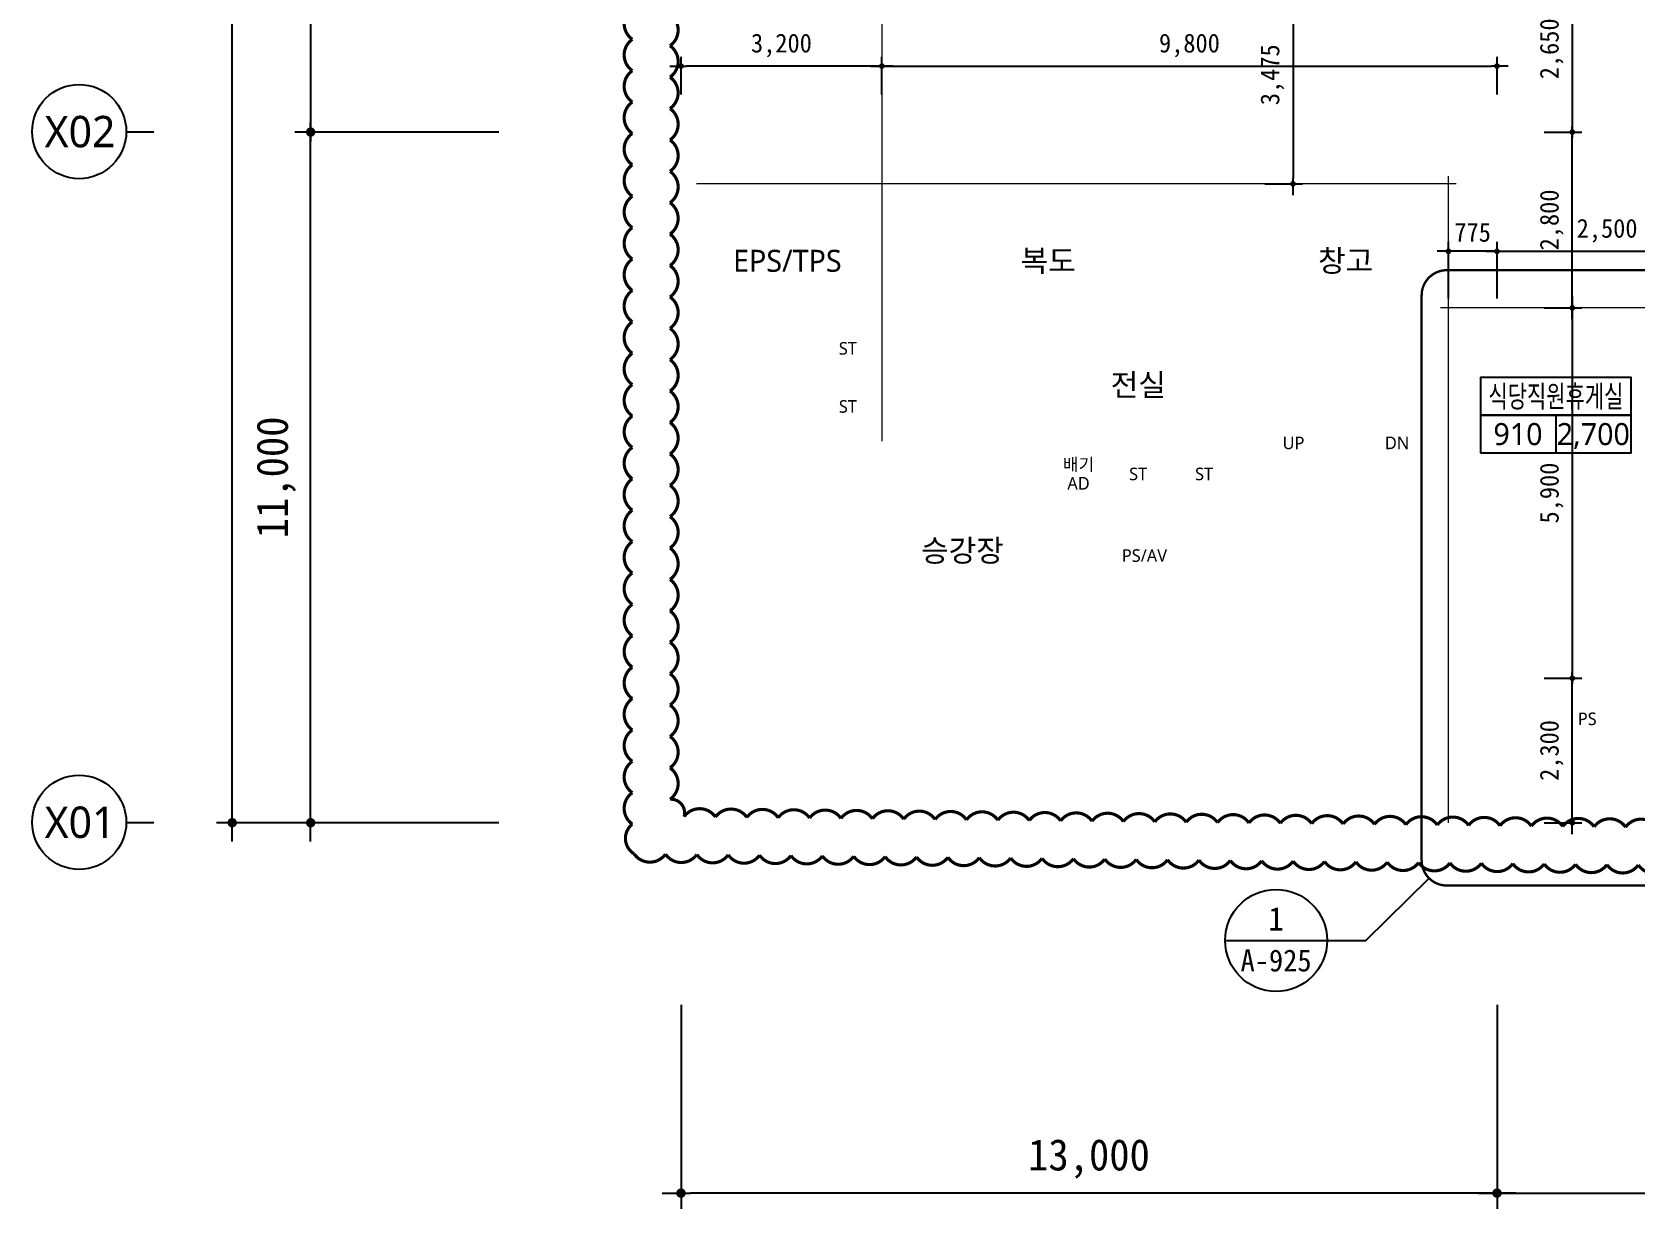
# Model space of a CAD drawing. Header units: inches. Extents: x 3675 to 732988, y -33059 to 70575.
# Drawn here: x 637675 to 663242, y 9138 to 27879 of the extents above; entities that cross this region are included whole.
import ezdxf
from ezdxf.enums import TextEntityAlignment as Align

# ---------------------------------------------------------------- set-up
doc = ezdxf.new("R2010")
doc.units = ezdxf.units.IN
doc.header["$MEASUREMENT"] = 0
doc.linetypes.add('CEN', pattern=[62, 60, -1, 0, -1])
doc.linetypes.add('DASHDOTX2', pattern=[2, 1, -0.5, 0, -0.5])
doc.layers.get('0').update_dxf_attribs({"linetype": 'CONTINUOUS'})
for name, color, linetype, lineweight in [('A-AXIS-BUBL', 7, 'CONTINUOUS', 25), ('A-AXIS-LINE', 1, 'CEN', 15), ('A-DIMS', 7, 'CONTINUOUS', 25), ('A-MKXS-MAK2', 3, 'DASHDOTX2', 25), ('A-MKXS-TEXT2', 7, 'CONTINUOUS', 25), ('A-MKXX-NAME', 3, 'CONTINUOUS', 25), ('A-MKXX-SYMB', 7, 'CONTINUOUS', 25), ('A-XXXX-TXT2', 3, 'CONTINUOUS', 25), ('REV-202205', 20, 'CONTINUOUS', 25)]:
    doc.layers.add(name, color=color, linetype=linetype, lineweight=lineweight)
doc.styles.add('HY울릉도L', font='H2GTRE.TTF')
doc.styles.add('돋움체', font='')
doc.styles.add('맑은고딕', font='malgun.ttf')
doc.styles.get('돋움체').set_extended_font_data('DotumChe')
doc.dimstyles.new('CDIM', dxfattribs={"dimtxt": 2, "dimasz": 0.6, "dimexe": 1, "dimexo": 1, "dimgap": 1, "dimtad": 1, "dimdec": 0, "dimrnd": 0.5, "dimzin": 0, "dimdsep": 32, "dimlunit": 6, "dimtxsty": 'HY울릉도L', "dimblk1": '_CIDOT', "dimblk2": '_CIDOT', "dimsah": 1, "dimcen": 4.5, "dimclrd": 2, "dimclre": 2, "dimclrt": 7, "dimadec": 0, "dimazin": 0, "dimtfac": 1, "dimtdec": 0, "dimtix": 1, "dimtmove": 2, "dimatfit": 1, "dimldrblk": '_CIDOT', "dimfxl": 1, "dimtolj": 1, "dimtzin": 0, "dimlwd": -1, "dimarcsym": 0})

# ---------------------------------------------------------------- blocks, each defined once
blk = doc.blocks.new('_CIDOT')
at = {"color": 0, "linetype": 'ByBlock'}
blk.add_line((2, 0), (-1, 0), dxfattribs=at)
at = {"color": 0, "linetype": 'ByBlock', "const_width": 0.5}
blk.add_lwpolyline([(-0.25, 0, 1), (0.25, 0, 1)], format="xyb", close=True, dxfattribs=at)
blk = doc.blocks.new('*D187')
at = {"layer": 'A-DIMS', "lineweight": -2, "transparency": 16777216}
for p, q in [((645113, 37288), (641863, 37288)), ((645113, 26288), (641863, 26288))]:
    blk.add_line(p, q, dxfattribs=at)
at = {"layer": 'A-DIMS', "transparency": 16777216}
blk.add_line((642113, 37138), (642113, 26438), dxfattribs=at)
at = {"layer": 'A-DIMS', "transparency": 16777216, "xscale": 150, "yscale": 150, "zscale": 150}
for p, rotation in [((642113, 37288), 90), ((642113, 26288), 270)]:
    blk.add_blockref('_CIDOT', p, dxfattribs=dict(at, rotation=rotation))
at = {"layer": 'A-DIMS', "color": 3, "transparency": 16777216, "insert": (641565, 31788), "char_height": 500, "attachment_point": 5, "rotation": 90, "style": '돋움체'}
blk.add_mtext('\\A1;11,000', dxfattribs=at)
blk = doc.blocks.new('*D189')
at = {"layer": 'A-DIMS', "lineweight": -2, "transparency": 16777216}
for p, q in [((645113, 26288), (641863, 26288)), ((645113, 15288), (641863, 15288))]:
    blk.add_line(p, q, dxfattribs=at)
at = {"layer": 'A-DIMS', "transparency": 16777216}
blk.add_line((642113, 15438), (642113, 26138), dxfattribs=at)
at = {"layer": 'A-DIMS', "transparency": 16777216, "xscale": 150, "yscale": 150, "zscale": 150}
for p, rotation in [((642113, 26288), 90), ((642113, 15288), 270)]:
    blk.add_blockref('_CIDOT', p, dxfattribs=dict(at, rotation=rotation))
at = {"layer": 'A-DIMS', "color": 3, "transparency": 16777216, "insert": (641565, 20788), "char_height": 500, "attachment_point": 5, "rotation": 90, "style": '돋움체'}
blk.add_mtext('\\A1;11,000', dxfattribs=at)
blk = doc.blocks.new('*D190')
at = {"layer": 'A-DIMS', "lineweight": -2, "transparency": 16777216}
for p, q in [((645113, 59288), (640613, 59288)), ((645113, 15288), (640613, 15288))]:
    blk.add_line(p, q, dxfattribs=at)
at = {"layer": 'A-DIMS', "transparency": 16777216}
blk.add_line((640863, 15438), (640863, 59138), dxfattribs=at)
at = {"layer": 'A-DIMS', "transparency": 16777216, "xscale": 150, "yscale": 150, "zscale": 150}
for p, rotation in [((640863, 59288), 90), ((640863, 15288), 270)]:
    blk.add_blockref('_CIDOT', p, dxfattribs=dict(at, rotation=rotation))
at = {"layer": 'A-DIMS', "color": 3, "transparency": 16777216, "insert": (640315, 37288), "char_height": 500, "attachment_point": 5, "rotation": 90, "style": '돋움체'}
blk.add_mtext('\\A1;44,000', dxfattribs=at)
blk = doc.blocks.new('*D285')
at = {"layer": 'A-DIMS', "lineweight": -2, "transparency": 16777216}
for p, q in [((661763, 28938), (662363, 28938)), ((661763, 26288), (662363, 26288))]:
    blk.add_line(p, q, dxfattribs=at)
at = {"layer": 'A-DIMS', "transparency": 16777216}
blk.add_line((662213, 28848), (662213, 26378), dxfattribs=at)
at = {"layer": 'A-DIMS', "transparency": 16777216, "xscale": 90, "yscale": 90, "zscale": 90}
for p, rotation in [((662213, 28938), 90), ((662213, 26288), 270)]:
    blk.add_blockref('_CIDOT', p, dxfattribs=dict(at, rotation=rotation))
at = {"layer": 'A-DIMS', "color": 3, "transparency": 16777216, "insert": (661884, 27613), "char_height": 300, "attachment_point": 5, "rotation": 90, "style": '돋움체'}
blk.add_mtext('\\A1;2,650', dxfattribs=at)
blk = doc.blocks.new('*D286')
at = {"layer": 'A-DIMS', "lineweight": -2, "transparency": 16777216}
for p, q in [((661763, 26288), (662363, 26288)), ((661763, 23488), (662363, 23488))]:
    blk.add_line(p, q, dxfattribs=at)
at = {"layer": 'A-DIMS', "transparency": 16777216}
blk.add_line((662213, 23578), (662213, 26198), dxfattribs=at)
at = {"layer": 'A-DIMS', "transparency": 16777216, "xscale": 90, "yscale": 90, "zscale": 90}
for p, rotation in [((662213, 26288), 90), ((662213, 23488), 270)]:
    blk.add_blockref('_CIDOT', p, dxfattribs=dict(at, rotation=rotation))
at = {"layer": 'A-DIMS', "color": 3, "transparency": 16777216, "insert": (661884, 24888), "char_height": 300, "attachment_point": 5, "rotation": 90, "style": '돋움체'}
blk.add_mtext('\\A1;2,800', dxfattribs=at)
blk = doc.blocks.new('*D289')
at = {"layer": 'A-DIMS', "lineweight": -2, "transparency": 16777216}
for p, q in [((651213, 26888), (651213, 27488)), ((661013, 26888), (661013, 27488))]:
    blk.add_line(p, q, dxfattribs=at)
at = {"layer": 'A-DIMS', "transparency": 16777216}
blk.add_line((651303, 27338), (660923, 27338), dxfattribs=at)
at = {"layer": 'A-DIMS', "transparency": 16777216, "xscale": 90, "yscale": 90, "zscale": 90, "rotation": 180}
blk.add_blockref('_CIDOT', (651213, 27338), dxfattribs=at)
at = {"layer": 'A-DIMS', "transparency": 16777216, "xscale": 90, "yscale": 90, "zscale": 90}
blk.add_blockref('_CIDOT', (661013, 27338), dxfattribs=at)
at = {"layer": 'A-DIMS', "color": 3, "transparency": 16777216, "insert": (656113, 27666), "char_height": 300, "attachment_point": 5, "style": '돋움체'}
blk.add_mtext('\\A1;9,800', dxfattribs=at)
blk = doc.blocks.new('*D290')
at = {"layer": 'A-DIMS', "lineweight": -2, "transparency": 16777216}
for p, q in [((648013, 26888), (648013, 27488)), ((651213, 26888), (651213, 27488))]:
    blk.add_line(p, q, dxfattribs=at)
at = {"layer": 'A-DIMS', "transparency": 16777216}
blk.add_line((651123, 27338), (648103, 27338), dxfattribs=at)
at = {"layer": 'A-DIMS', "transparency": 16777216, "xscale": 90, "yscale": 90, "zscale": 90, "rotation": 180}
blk.add_blockref('_CIDOT', (648013, 27338), dxfattribs=at)
at = {"layer": 'A-DIMS', "transparency": 16777216, "xscale": 90, "yscale": 90, "zscale": 90}
blk.add_blockref('_CIDOT', (651213, 27338), dxfattribs=at)
at = {"layer": 'A-DIMS', "color": 3, "transparency": 16777216, "insert": (649613, 27666), "char_height": 300, "attachment_point": 5, "style": '돋움체'}
blk.add_mtext('\\A1;3,200', dxfattribs=at)
blk = doc.blocks.new('*D292')
at = {"layer": 'A-DIMS', "lineweight": -2, "transparency": 16777216}
for p, q in [((661763, 23488), (662363, 23488)), ((661763, 17588), (662363, 17588))]:
    blk.add_line(p, q, dxfattribs=at)
at = {"layer": 'A-DIMS', "transparency": 16777216}
blk.add_line((662213, 23398), (662213, 17678), dxfattribs=at)
at = {"layer": 'A-DIMS', "transparency": 16777216, "xscale": 90, "yscale": 90, "zscale": 90}
for p, rotation in [((662213, 23488), 90), ((662213, 17588), 270)]:
    blk.add_blockref('_CIDOT', p, dxfattribs=dict(at, rotation=rotation))
at = {"layer": 'A-DIMS', "color": 3, "transparency": 16777216, "insert": (661884, 20538), "char_height": 300, "attachment_point": 5, "rotation": 90, "style": '돋움체'}
blk.add_mtext('\\A1;5,900', dxfattribs=at)
blk = doc.blocks.new('*D293')
at = {"layer": 'A-DIMS', "lineweight": -2, "transparency": 16777216}
for p, q in [((661763, 17588), (662363, 17588)), ((661763, 15288), (662363, 15288))]:
    blk.add_line(p, q, dxfattribs=at)
at = {"layer": 'A-DIMS', "transparency": 16777216}
blk.add_line((662213, 15378), (662213, 17498), dxfattribs=at)
at = {"layer": 'A-DIMS', "transparency": 16777216, "xscale": 90, "yscale": 90, "zscale": 90}
for p, rotation in [((662213, 17588), 90), ((662213, 15288), 270)]:
    blk.add_blockref('_CIDOT', p, dxfattribs=dict(at, rotation=rotation))
at = {"layer": 'A-DIMS', "color": 3, "transparency": 16777216, "insert": (661884, 16438), "char_height": 300, "attachment_point": 5, "rotation": 90, "style": '돋움체'}
blk.add_mtext('\\A1;2,300', dxfattribs=at)
blk = doc.blocks.new('*D297')
at = {"layer": 'A-DIMS', "lineweight": -2, "transparency": 16777216}
for p, q in [((657313, 28938), (657913, 28938)), ((657313, 25463), (657913, 25463))]:
    blk.add_line(p, q, dxfattribs=at)
at = {"layer": 'A-DIMS', "transparency": 16777216}
blk.add_line((657763, 28848), (657763, 25553), dxfattribs=at)
at = {"layer": 'A-DIMS', "transparency": 16777216, "xscale": 90, "yscale": 90, "zscale": 90}
for p, rotation in [((657763, 28938), 90), ((657763, 25463), 270)]:
    blk.add_blockref('_CIDOT', p, dxfattribs=dict(at, rotation=rotation))
at = {"layer": 'A-DIMS', "color": 3, "transparency": 16777216, "insert": (657434, 27200), "char_height": 300, "attachment_point": 5, "rotation": 90, "style": '돋움체'}
blk.add_mtext('\\A1;3,475', dxfattribs=at)
blk = doc.blocks.new('*D306')
at = {"layer": 'A-DIMS', "lineweight": -2, "transparency": 16777216}
for p, q in [((648013, 12388), (648013, 9138)), ((661013, 12388), (661013, 9138))]:
    blk.add_line(p, q, dxfattribs=at)
at = {"layer": 'A-DIMS', "transparency": 16777216}
blk.add_line((660863, 9388), (648163, 9388), dxfattribs=at)
at = {"layer": 'A-DIMS', "transparency": 16777216, "xscale": 150, "yscale": 150, "zscale": 150, "rotation": 180}
blk.add_blockref('_CIDOT', (648013, 9388), dxfattribs=at)
at = {"layer": 'A-DIMS', "transparency": 16777216, "xscale": 150, "yscale": 150, "zscale": 150}
blk.add_blockref('_CIDOT', (661013, 9388), dxfattribs=at)
at = {"layer": 'A-DIMS', "color": 3, "transparency": 16777216, "insert": (654513, 9935), "char_height": 500, "attachment_point": 5, "style": '돋움체'}
blk.add_mtext('\\A1;13,000', dxfattribs=at)
blk = doc.blocks.new('*D307')
at = {"layer": 'A-DIMS', "lineweight": -2, "transparency": 16777216}
for p, q in [((661013, 12388), (661013, 9138)), ((672013, 12388), (672013, 9138))]:
    blk.add_line(p, q, dxfattribs=at)
at = {"layer": 'A-DIMS', "transparency": 16777216}
blk.add_line((661163, 9388), (671863, 9388), dxfattribs=at)
at = {"layer": 'A-DIMS', "transparency": 16777216, "xscale": 150, "yscale": 150, "zscale": 150, "rotation": 180}
blk.add_blockref('_CIDOT', (661013, 9388), dxfattribs=at)
at = {"layer": 'A-DIMS', "transparency": 16777216, "xscale": 150, "yscale": 150, "zscale": 150}
blk.add_blockref('_CIDOT', (672013, 9388), dxfattribs=at)
at = {"layer": 'A-DIMS', "color": 3, "transparency": 16777216, "insert": (666513, 9935), "char_height": 500, "attachment_point": 5, "style": '돋움체'}
blk.add_mtext('\\A1;11,000', dxfattribs=at)
blk = doc.blocks.new('*D533')
at = {"layer": 'A-DIMS', "lineweight": -2, "transparency": 16777216}
for p, q in [((661013, 23638), (661013, 24538)), ((663513, 23638), (663513, 24538))]:
    blk.add_line(p, q, dxfattribs=at)
at = {"layer": 'A-DIMS', "transparency": 16777216}
blk.add_line((661103, 24388), (663423, 24388), dxfattribs=at)
at = {"layer": 'A-DIMS', "transparency": 16777216, "xscale": 90, "yscale": 90, "zscale": 90, "rotation": 180}
blk.add_blockref('_CIDOT', (661013, 24388), dxfattribs=at)
at = {"layer": 'A-DIMS', "transparency": 16777216, "xscale": 90, "yscale": 90, "zscale": 90}
blk.add_blockref('_CIDOT', (663513, 24388), dxfattribs=at)
at = {"layer": 'A-DIMS', "color": 3, "transparency": 16777216, "insert": (662767, 24716), "char_height": 300, "attachment_point": 5, "style": '돋움체'}
blk.add_mtext('\\A1;2,500', dxfattribs=at)
blk = doc.blocks.new('*D534')
at = {"layer": 'A-DIMS', "transparency": 16777216}
for p, q in [((660148, 24388), (660058, 24388)), ((661013, 24388), (660238, 24388)), ((661103, 24388), (661193, 24388))]:
    blk.add_line(p, q, dxfattribs=at)
at = {"layer": 'A-DIMS', "lineweight": -2, "transparency": 16777216}
for p, q in [((660238, 23638), (660238, 24538)), ((661013, 23638), (661013, 24538))]:
    blk.add_line(p, q, dxfattribs=at)
at = {"layer": 'A-DIMS', "transparency": 16777216, "xscale": 90, "yscale": 90, "zscale": 90}
blk.add_blockref('_CIDOT', (660238, 24388), dxfattribs=at)
at = {"layer": 'A-DIMS', "transparency": 16777216, "xscale": 90, "yscale": 90, "zscale": 90, "rotation": 180}
blk.add_blockref('_CIDOT', (661013, 24388), dxfattribs=at)
at = {"layer": 'A-DIMS', "color": 3, "transparency": 16777216, "insert": (660625, 24688), "char_height": 300, "attachment_point": 5, "style": '돋움체'}
blk.add_mtext('\\A1;775', dxfattribs=at)

msp = doc.modelspace()

# ---------------------------------------------------------------- linework, layer by layer
at = {"layer": 'A-AXIS-BUBL', "ltscale": 0.2}
for p, q in [((639612.5, 26287.5), (639175, 26287.5)), ((639612.5, 15287.5), (639175, 15287.5))]:
    msp.add_line(p, q, dxfattribs=at)
for centre in [(638425, 26294.9), (638425, 15294.9)]:
    msp.add_circle(centre, 750, dxfattribs=at)
at = {"layer": 'A-AXIS-LINE'}
for p, q in [((651212.5, 30587.5), (651212.5, 21362.5)), ((660237.5, 25587.5), (660237.5, 15287.5)), ((660362.5, 25462.5), (648262.5, 25462.5)), ((671662.5, 23487.5), (660112.5, 23487.5))]:
    msp.add_line(p, q, dxfattribs=at)
at = {"layer": 'A-MKXS-MAK2', "linetype": 'Continuous'}
for p, q in [((658922.7, 13413.1), (659930.7, 14403.6)), ((656680.8, 13413.1), (658922.7, 13413.1))]:
    msp.add_line(p, q, dxfattribs=at)
at = {"layer": 'A-MKXS-MAK2', "ltscale": 250, "const_width": 37.5}
msp.add_lwpolyline([(660212.5, 14287.5), (672112.5, 14287.5, 0.4142136), (672512.5, 14687.5), (672512.5, 23687.5, 0.4142136), (672112.5, 24087.5), (660212.5, 24087.5, 0.4142136), (659812.5, 23687.5), (659812.5, 14687.5, 0.4142136)], format="xyb", close=True, dxfattribs=at)
at = {"layer": 'A-MKXS-MAK2', "linetype": 'Continuous'}
msp.add_circle((657493.3, 13413.1), 812.5, dxfattribs=at)
at = {"layer": 'A-MKXX-SYMB'}
msp.add_line((661951.1, 21777.5), (661951.1, 21177.5), dxfattribs=at)
for points in [[(660751.1, 21777.5), (663151.1, 21777.5), (663151.1, 22377.5), (660751.1, 22377.5)], [(660751.1, 21177.5), (663151.1, 21177.5), (663151.1, 21777.5), (660751.1, 21777.5)]]:
    msp.add_lwpolyline(points, close=True, dxfattribs=at)
at = {"layer": 'REV-202205', "const_width": 50}
for points in [[(647237.5, 28265.3, 0.5205671), (647237.5, 27765.3, 0.5205671), (647237.5, 27265.3, 0.5205671), (647237.5, 26765.3, 0.5205671), (647237.5, 26265.3, 0.5205671), (647237.5, 25765.3, 0.5205671), (647237.5, 25265.3, 0.5205671), (647237.5, 24765.3, 0.5205671), (647237.5, 24265.3, 0.5205671), (647237.5, 23765.3, 0.5205671), (647237.5, 23265.3, 0.5205671), (647237.5, 22765.3, 0.5205671), (647237.5, 22265.3, 0.5205671), (647237.5, 21765.3, 0.5205671), (647237.5, 21265.3, 0.5205671), (647237.5, 20765.3, 0.5205671), (647237.5, 20265.3, 0.5205671), (647237.5, 19765.3, 0.5205671), (647237.5, 19265.3, 0.5205671), (647237.5, 18765.3, 0.5205671), (647237.5, 18265.3, 0.5205671), (647237.5, 17765.3, 0.5205671), (647237.5, 17265.3, 0.5205671), (647237.5, 16765.3, 0.5205671), (647237.5, 16265.3, 0.5205671), (647237.5, 15765.3, 0.5205671), (647237.5, 15265.3, 0.5205671), (647265.2, 14792.7, 0.5205671), (647765.2, 14787.2, 0.5205671), (648265.2, 14781.6, 0.5205671), (648765.2, 14776.1, 0.5205671), (649265.1, 14770.5, 0.5205671), (649765.1, 14764.9, 0.5205671), (650265.1, 14759.4, 0.5205671), (650765, 14753.8, 0.5205671), (651265, 14748.3, 0.5205671), (651765, 14742.7, 0.5205671), (652264.9, 14737.2, 0.5205671), (652764.9, 14731.6, 0.5205671), (653264.9, 14726.1, 0.5205671), (653764.8, 14720.5, 0.5205671), (654264.8, 14714.9, 0.5205671), (654764.8, 14709.4, 0.5205671), (655264.8, 14703.8, 0.5205671), (655764.7, 14698.3, 0.5205671), (656264.7, 14692.7, 0.5205671), (656764.7, 14687.2, 0.5205671), (657264.6, 14681.6, 0.5205671), (657764.6, 14676.1, 0.5205671), (658264.6, 14670.5, 0.5205671), (658764.5, 14664.9, 0.5205671), (659264.5, 14659.4, 0.5205671), (659764.5, 14653.8, 0.5205671), (660264.4, 14648.3, 0.5205671), (660764.4, 14642.7, 0.5205671), (661264.4, 14637.2, 0.5205671), (661764.4, 14631.6, 0.5205671), (662264.3, 14626.1, 0.5205671), (662764.3, 14620.5, 0.5205671), (663264.3, 14614.9, 0.5205671), (663764.2, 14609.4, 0.5205671)], [(647837.5, 28161.9, -0.5205671), (647837.5, 27661.9, -0.5205671), (647837.5, 27161.9, -0.5205671), (647837.5, 26661.9, -0.5205671), (647837.5, 26161.9, -0.5205671), (647837.5, 25661.9, -0.5205671), (647837.5, 25161.9, -0.5205671), (647837.5, 24661.9, -0.5205671), (647837.5, 24161.9, -0.5205671), (647837.5, 23661.9, -0.5205671), (647837.5, 23161.9, -0.5205671), (647837.5, 22661.9, -0.5205671), (647837.5, 22161.9, -0.5205671), (647837.5, 21661.9, -0.5205671), (647837.5, 21161.9, -0.5205671), (647837.5, 20661.9, -0.5205671), (647837.5, 20161.9, -0.5205671), (647837.5, 19661.9, -0.5205671), (647837.5, 19161.9, -0.5205671), (647837.5, 18661.9, -0.5205671), (647837.5, 18161.9, -0.5205671), (647837.5, 17661.9, -0.5205671), (647837.5, 17161.9, -0.5205671), (647837.5, 16661.9, -0.5205671), (647837.5, 16161.9, -0.5205671), (647837.5, 15661.9, -0.5205671), (648061.9, 15383.9, -0.5205671), (648561.9, 15378.3, -0.5205671), (649061.9, 15372.8, -0.5205671), (649561.8, 15367.2, -0.5205671), (650061.8, 15361.7, -0.5205671), (650561.8, 15356.1, -0.5205671), (651061.8, 15350.6, -0.5205671), (651561.7, 15345, -0.5205671), (652061.7, 15339.5, -0.5205671), (652561.7, 15333.9, -0.5205671), (653061.6, 15328.3, -0.5205671), (653561.6, 15322.8, -0.5205671), (654061.6, 15317.2, -0.5205671), (654561.5, 15311.7, -0.5205671), (655061.5, 15306.1, -0.5205671), (655561.5, 15300.6, -0.5205671), (656061.4, 15295, -0.5205671), (656561.4, 15289.5, -0.5205671), (657061.4, 15283.9, -0.5205671), (657561.4, 15278.4, -0.5205671), (658061.3, 15272.8, -0.5205671), (658561.3, 15267.2, -0.5205671), (659061.3, 15261.7, -0.5205671), (659561.2, 15256.1, -0.5205671), (660061.2, 15250.6, -0.5205671), (660561.2, 15245, -0.5205671), (661061.1, 15239.5, -0.5205671), (661561.1, 15233.9, -0.5205671), (662061.1, 15228.4, -0.5205671), (662561, 15222.8, -0.5205671), (663061, 15217.2, -0.5205671), (663561, 15211.7, -0.5205671)]]:
    msp.add_lwpolyline(points, format="xyb", dxfattribs=at)

# ---------------------------------------------------------------- texts
at = {"layer": 'A-MKXS-TEXT2', "style": '돋움체'}
for s, height, p in [('1', 375, (657493.3, 13757.6)), ('A-925', 350, (657493.3, 13091.3))]:
    msp.add_text(s, height=height, dxfattribs=at).set_placement(p, align=Align.MIDDLE)
at = {"layer": 'A-MKXX-NAME', "style": '맑은고딕'}
for s, height, p in [('EPS/TPS', 350, (649707.7, 24237.5)), ('복도', 350, (653862.7, 24237.5)), ('창고', 350, (658601.4, 24237.5)), ('ST', 200, (650671.1, 22842.9)), ('전실', 350, (655298.4, 22260.3)), ('ST', 200, (650671.1, 21917.9)), ('910', 350, (661347.3, 21477.5)), ('2,700', 350, (662547.3, 21477.5)), ('UP', 200, (657771.1, 21337.2)), ('DN', 200, (659421.1, 21337.2)), ('배기', 200, (654346.1, 20992.9)), ('AD', 200, (654346.1, 20692.9)), ('ST', 200, (655296.1, 20842.9)), ('ST', 200, (656346.1, 20842.9)), ('승강장', 350, (652497.1, 19621.4)), ('PS/AV', 200, (655396.1, 19542.9)), ('PS', 200, (662450.4, 16942.9))]:
    msp.add_text(s, height=height, dxfattribs=at).set_placement(p, align=Align.MIDDLE_CENTER)
at = {"layer": 'A-MKXX-NAME', "style": '맑은고딕', "width": 0.7}
msp.add_text('식당직원휴게실', height=350, dxfattribs=at).set_placement((661951.1, 22077.5), align=Align.MIDDLE_CENTER)
at = {"layer": 'A-XXXX-TXT2', "ltscale": 0.2, "style": '맑은고딕'}
for s, p in [('X02', (638438.9, 26295.2)), ('X01', (638438.9, 15295.2))]:
    msp.add_text(s, height=500, dxfattribs=at).set_placement(p, align=Align.MIDDLE_CENTER)

# ---------------------------------------------------------------- dimensions: what is measured, and where the dimension line sits
at = {"layer": 'A-DIMS'}
for base, p1, p2, angle, override, picture, middle in [((640862.5, 59287.5), (645362.5, 15287.5), (645362.5, 59287.5), 90, {"dimscale": 250, "dimtxsty": '돋움체', "dimclrd": 256, "dimclre": 256, "dimclrt": 3}, '*D190', (640314.9, 37287.5)), ((642112.5, 26287.5), (645362.5, 37287.5), (645362.5, 26287.5), 270, {"dimscale": 250, "dimtxsty": '돋움체', "dimclrd": 256, "dimclre": 256, "dimclrt": 3}, '*D187', (641564.9, 31787.5)), ((657762.5, 25462.5), (657162.5, 28937.5), (657162.5, 25462.5), 270, {"dimscale": 150, "dimtxsty": '돋움체', "dimclrd": 256, "dimclre": 256, "dimclrt": 3}, '*D297', (657433.9, 27200)), ((662212.5, 26287.5), (661612.5, 28937.5), (661612.5, 26287.5), 270, {"dimscale": 150, "dimtxsty": '돋움체', "dimclrd": 256, "dimclre": 256, "dimclrt": 3}, '*D285', (661883.9, 27612.5)), ((648012.5, 27337.5), (651212.5, 26737.5), (648012.5, 26737.5), 180, {"dimscale": 150, "dimtxsty": '돋움체', "dimclrd": 256, "dimclre": 256, "dimclrt": 3}, '*D290', (649612.5, 27666.1)), ((642112.5, 26287.5), (645362.5, 15287.5), (645362.5, 26287.5), 90, {"dimscale": 250, "dimtxsty": '돋움체', "dimclrd": 256, "dimclre": 256, "dimclrt": 3}, '*D189', (641564.9, 20787.5)), ((662212.5, 26287.5), (661612.5, 23487.5), (661612.5, 26287.5), 90, {"dimscale": 150, "dimtxsty": '돋움체', "dimclrd": 256, "dimclre": 256, "dimclrt": 3}, '*D286', (661883.9, 24887.5)), ((660237.5, 24387.5), (661012.5, 23487.5), (660237.5, 23487.5), 180, {"dimscale": 150, "dimtxsty": '돋움체', "dimclrd": 256, "dimclre": 256, "dimclrt": 3}, '*D534', (660625, 24687.7)), ((662212.5, 17587.5), (661612.5, 23487.5), (661612.5, 17587.5), 270, {"dimscale": 150, "dimtxsty": '돋움체', "dimclrd": 256, "dimclre": 256, "dimclrt": 3}, '*D292', (661883.9, 20537.5)), ((662212.5, 17587.5), (661612.5, 15287.5), (661612.5, 17587.5), 90, {"dimscale": 150, "dimtxsty": '돋움체', "dimclrd": 256, "dimclre": 256, "dimclrt": 3}, '*D293', (661883.9, 16437.5)), ((648012.5, 9387.5), (661012.5, 12637.5), (648012.5, 12637.5), 180, {"dimscale": 250, "dimtxsty": '돋움체', "dimclrd": 256, "dimclre": 256, "dimclrt": 3}, '*D306', (654512.5, 9935.1))]:
    dim = msp.add_linear_dim(base=base, p1=p1, p2=p2, angle=angle, dimstyle='CDIM', override=override, dxfattribs=at)
    dim.commit()
    dim.dimension.update_dxf_attribs({"geometry": picture, "text_midpoint": middle})
for base, p1, p2, override, picture, middle in [((661012.5, 27337.5), (651212.5, 26737.5), (661012.5, 26737.5), {"dimscale": 150, "dimtxsty": '돋움체', "dimclrd": 256, "dimclre": 256, "dimclrt": 3}, '*D289', (656112.5, 27666.1)), ((672012.5, 9387.5), (661012.5, 12637.5), (672012.5, 12637.5), {"dimscale": 250, "dimtxsty": '돋움체', "dimclrd": 256, "dimclre": 256, "dimclrt": 3}, '*D307', (666512.5, 9935.1))]:
    dim = msp.add_linear_dim(base=base, p1=p1, p2=p2, dimstyle='CDIM', override=override, dxfattribs=at)
    dim.commit()
    dim.dimension.update_dxf_attribs({"geometry": picture, "text_midpoint": middle})
dim = msp.add_linear_dim(base=(663512.5, 24387.5), p1=(661012.5, 23487.5), p2=(663512.5, 23487.5), dimstyle='CDIM', override={"dimscale": 150, "dimtxsty": '돋움체', "dimclrd": 256, "dimclre": 256, "dimclrt": 3}, dxfattribs=at)
dim.commit()
dim.dimension.update_dxf_attribs({"geometry": '*D533', "text_midpoint": (662766.9, 24716.1), "dimtype": 160})

doc.saveas('drawing.dxf')
